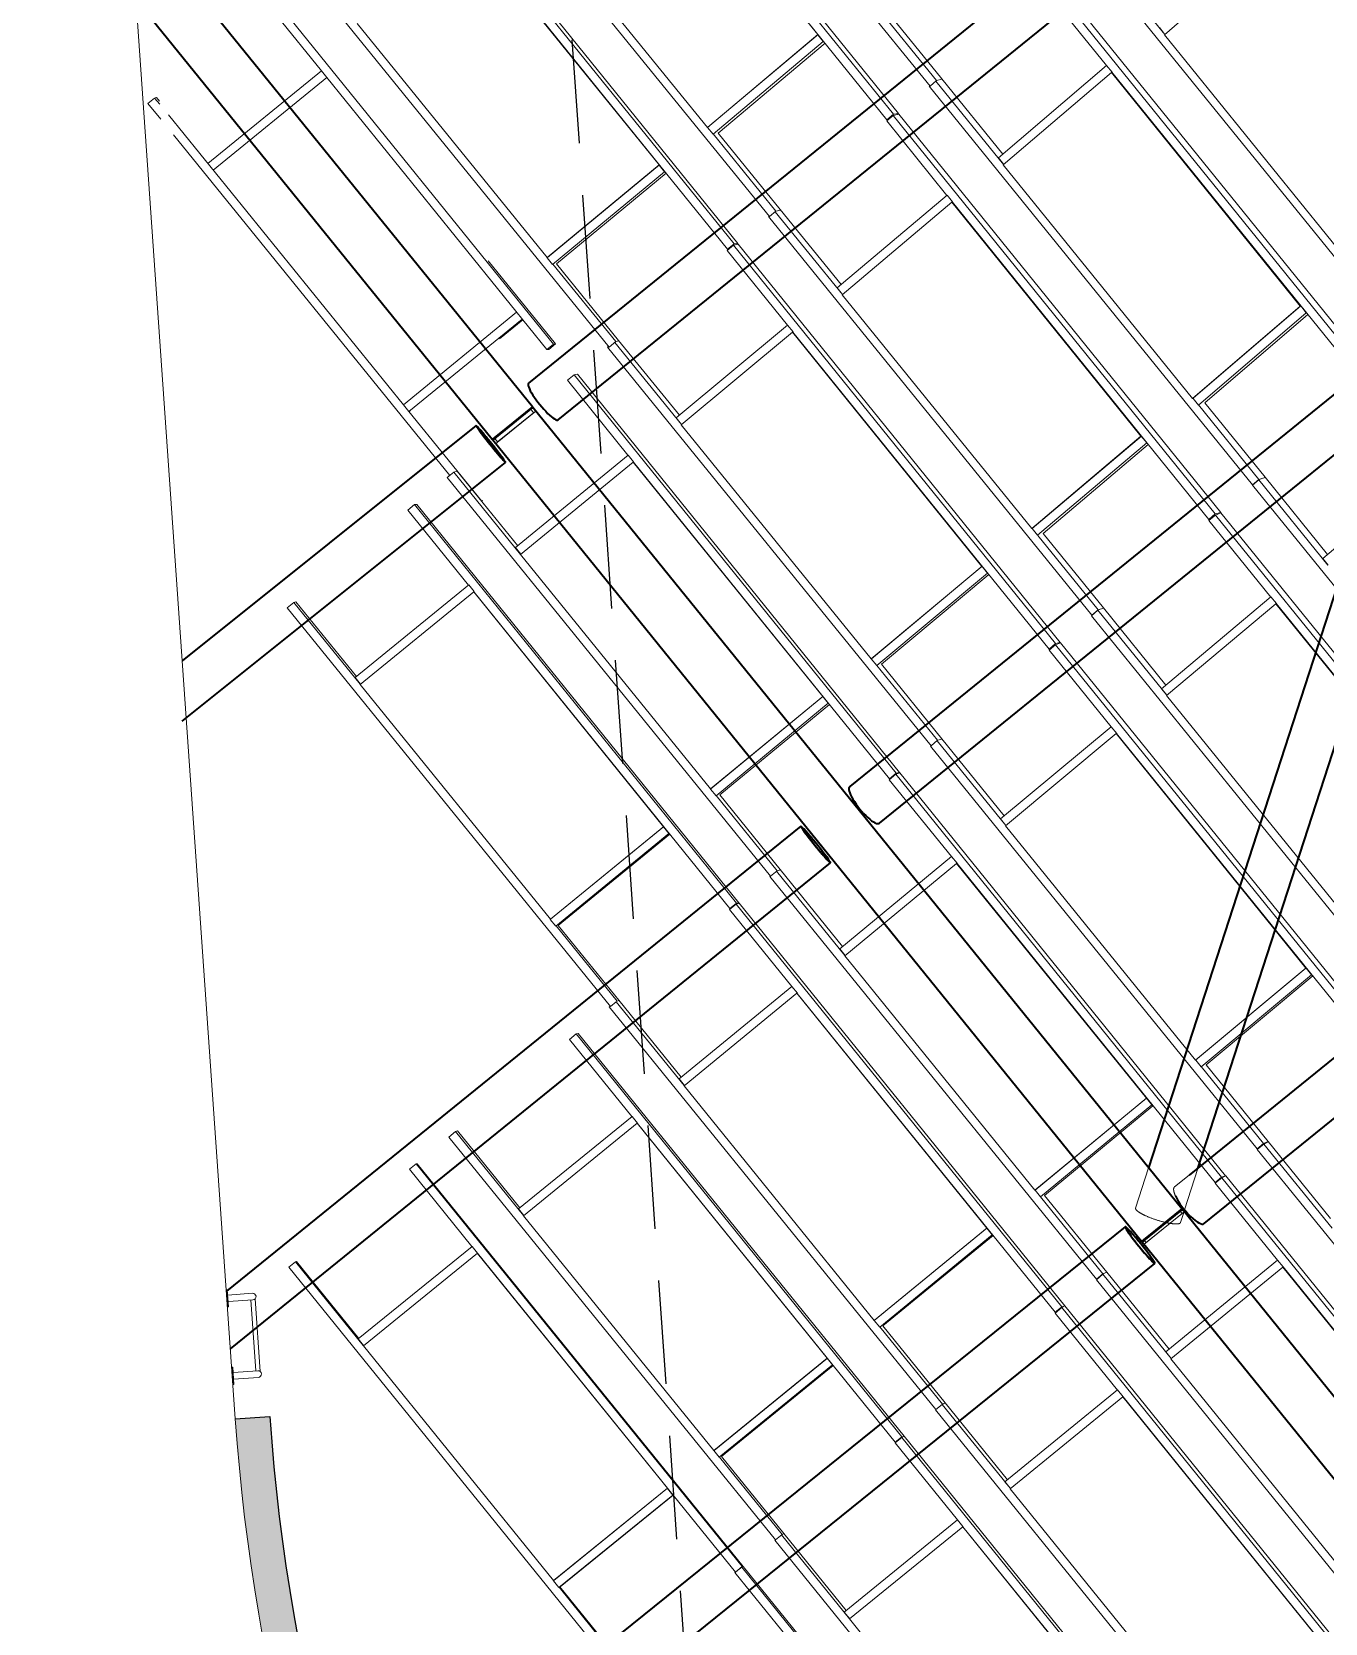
# Model space of a CAD drawing. Header units: millimetres. Extents: x 834681283 to 835686922, y 817551134 to 819407044.
# Drawn here: x 835230313 to 835237800, y 818107590 to 818116803 of the extents above; entities that cross this region are included whole.
import ezdxf
from ezdxf.xclip import XClip

# ---------------------------------------------------------------- set-up
doc = ezdxf.new("R2010")
doc.units = ezdxf.units.MM
doc.header["$LTSCALE"] = 1200
doc.header["$MEASUREMENT"] = 0
doc.header["$XCLIPFRAME"] = 0
for name, pattern in [('P01-MAAN-P-EVA$0$HIDDENX2', [0.75, 0.5, -0.25]), ('P01-MAGP-EVA-GREENERY$0$HIDDEN', [0.375, 0.25, -0.125]), ('P01-MAGP-P-RF$0$P01-MBDR-P-B1$0$FDA(cad v 2007)$0$HIDDENX2', [0.75, 0.5, -0.25]), ('P01-MAGP-P-RF$0$P01_MS_01_N1-FloorPlan-PART2OFUPPERROOFSETTINGOUT$0$BH DASHED2', [3, 2, -1]), ('P01-MAGP-P-RF$0$PHANTOM', [2.5, 1.25, -0.25, 0.25, -0.25, 0.25, -0.25])]:
    doc.linetypes.add(name, pattern=pattern)
doc.layers.get('Defpoints').update_dxf_attribs({"color": 15})
for name, color, linetype, lineweight in [('AR-PLANT_AR_BS_MI_', 9, 'Continuous', 25), ('P01-MAGP-EVA-GREENERY$0$DR-FLD', 8, 'Continuous', 25), ('P01-MAGP-P-RF$0$AR-HATCH_AR_', 253, 'Continuous', 13), ('P01-MAGP-P-RF$0$AR-PLANT_AR_BS_MI_', 4, 'Continuous', 25), ('P01-MAGP-P-RF$0$AR-ROOF_AR_BS_MI_', 3, 'Continuous', 18), ('P01-MAGP-P-RF$0$AR-STAIR_AR_BS_MI_', 253, 'Continuous', 18), ('P01-MAGP-P-RF$0$MMH053__', 253, 'P01-MAGP-P-RF$0$PHANTOM', 40), ('P01-MAGP-P-RF$0$P01_MS_01_N1-FloorPlan-PART2OFUPPERROOFSETTINGOUT$0$S-BEAM', 253, 'Continuous', 35), ('P01-MAGP-P-RF$0$P01_MS_01_N1-FloorPlan-PART2OFUPPERROOFSETTINGOUT$0$S-BEAM-HIDN', 253, 'P01-MAGP-P-RF$0$P01_MS_01_N1-FloorPlan-PART2OFUPPERROOFSETTINGOUT$0$BH DASHED2', 18), ('P01-MAGP-P-RF$0$ROOF MESH HALF TONE$0$A-GLAZ', 253, 'Continuous', 9)]:
    doc.layers.add(name, color=color, linetype=linetype, lineweight=lineweight)
for name, color, linetype in [('P01-MAAN-P-EVA$0$ADA08640', 2, 'Continuous'), ('P01-MAAN-P-EVA$0$HATCH', 9, 'Continuous'), ('P01-MAGP-EVA-GREENERY$0$SURFACE CHANNEL', 8, 'Continuous')]:
    doc.layers.add(name, color=color, linetype=linetype)
pattern_1 = [(3.998948738, (0, 0), (27.2443254035, 65.5595853656), [0, -63.5])]

# ---------------------------------------------------------------- blocks, each defined once
blk = doc.blocks.new('P01-MAGP-P-RF$0$P01_MS_01_N1-FloorPlan-PART2OFUPPERROOFSETTINGOUT$0$Circular Hollow Sections - CHS273x10_PSB97-8455083-PART 2 OF  UPPER ROOF SETTING OUT')
at = {"layer": 'P01-MAGP-P-RF$0$P01_MS_01_N1-FloorPlan-PART2OFUPPERROOFSETTINGOUT$0$S-BEAM'}
for p, q in [((10880.9, 18250.7), (7343.3, 15785.6)), ((7499.4, 15561.6), (11036.9, 18026.7))]:
    blk.add_line(p, q, dxfattribs=at)
for centre, major_axis, start_param, end_param in [((10958.9, 18138.7), (-78, 112), 0, 3.141593), ((10958.9, 18138.7), (-78, 112), 3.141593, 6.283185), ((10958.9, 18138.7), (-72.3, 103.8), 0, 1.244298), ((10958.9, 18138.7), (-72.3, 103.8), 3.141593, 6.283185), ((10958.9, 18138.7), (-72.3, 103.8), 1.256637, 3.141593), ((7421.3, 15673.6), (-78, 112), 0, 3.141593)]:
    blk.add_ellipse(centre, major_axis=major_axis, ratio=0.065415, start_param=start_param, end_param=end_param, dxfattribs=at)
blk = doc.blocks.new('P01-MAGP-P-RF$0$P01_MS_01_N1-FloorPlan-PART2OFUPPERROOFSETTINGOUT$0$Circular Hollow Sections - CHS273x16_PSB98-8444187-PART 2 OF  UPPER ROOF SETTING OUT')
at = {"layer": 'P01-MAGP-P-RF$0$P01_MS_01_N1-FloorPlan-PART2OFUPPERROOFSETTINGOUT$0$S-BEAM'}
for p, q in [((18270, 23424.1), (11270.8, 18523.3)), ((11338.3, 18237.2), (18190.5, 23035.2))]:
    blk.add_line(p, q, dxfattribs=at)
blk.add_ellipse((11260, 18349.1), major_axis=(-78.3, 111.8), ratio=0.281474, start_param=0.827968, end_param=3.141593, dxfattribs=at)
at = {"layer": 'P01-MAGP-P-RF$0$P01_MS_01_N1-FloorPlan-PART2OFUPPERROOFSETTINGOUT$0$S-BEAM-HIDN'}
blk.add_line((11270.8, 18523.3), (11181.7, 18460.9), dxfattribs=at)
blk.add_ellipse((11260, 18349.1), major_axis=(-78.3, 111.8), ratio=0.281474, start_param=0, end_param=0.827603, dxfattribs=at)
blk = doc.blocks.new('P01-MAGP-P-RF$0$P01_MS_01_N1-FloorPlan-PART2OFUPPERROOFSETTINGOUT$0$Circular Hollow Sections - CHS273x10_PSB97-8444134-PART 2 OF  UPPER ROOF SETTING OUT')
at = {"layer": 'P01-MAGP-P-RF$0$P01_MS_01_N1-FloorPlan-PART2OFUPPERROOFSETTINGOUT$0$S-BEAM'}
for p, q in [((16558.2, 25868.9), (9467.6, 20904)), ((9624.1, 20680.4), (16714.7, 25645.2))]:
    blk.add_line(p, q, dxfattribs=at)
blk.add_ellipse((9545.9, 20792.2), major_axis=(-78.3, 111.8), ratio=0.265654, start_param=0, end_param=3.141593, dxfattribs=at)
blk = doc.blocks.new('P01-MAGP-P-RF$0$P01_MS_01_N1-FloorPlan-PART2OFUPPERROOFSETTINGOUT$0$Circular Hollow Sections - CHS273x8_PSB100-8473083-PART 2 OF  UPPER ROOF SETTING OUT')
at = {"layer": 'P01-MAGP-P-RF$0$P01_MS_01_N1-FloorPlan-PART2OFUPPERROOFSETTINGOUT$0$S-BEAM'}
for p, q in [((12759.3, 22848.5), (11040, 18581.6)), ((11324.6, 18557.6), (13012.5, 22746.4)), ((11226.8, 18314.8), (11230.7, 18324.5))]:
    blk.add_line(p, q, dxfattribs=at)
for centre, major_axis, start_param, end_param in [((12885.9, 22797.4), (-126.6, 51), 0, 3.141593), ((12885.9, 22797.4), (-126.6, 51), 3.141593, 6.283185), ((12885.9, 22797.4), (-119.2, 48), 3.141593, 6.283185), ((12885.9, 22797.4), (-119.2, 48), 0, 3.141593), ((11075, 18303.4), (-126.6, 51), 1.972208, 1.999195)]:
    blk.add_ellipse(centre, major_axis=major_axis, ratio=0.20284, start_param=start_param, end_param=end_param, dxfattribs=at)
at = {"layer": 'P01-MAGP-P-RF$0$P01_MS_01_N1-FloorPlan-PART2OFUPPERROOFSETTINGOUT$0$S-BEAM-HIDN'}
for p, q in [((11040, 18581.6), (10948.4, 18354.5)), ((11230.7, 18324.6), (11324.6, 18557.5)), ((11201.7, 18252.4), (11226.8, 18314.8))]:
    blk.add_line(p, q, dxfattribs=at)
for start_param, end_param in [(0, 1.971843), (1.999195, 3.141593)]:
    blk.add_ellipse((11075, 18303.4), major_axis=(-126.6, 51), ratio=0.20284, start_param=start_param, end_param=end_param, dxfattribs=at)
blk = doc.blocks.new('P01-MAGP-P-RF$0$ROOF MESH HALF TONE')
at = {"layer": 'P01-MAGP-P-RF$0$ROOF MESH HALF TONE$0$A-GLAZ', "lineweight": 5}
for p, q in [((8487.6, 27376.8), (10214.3, 24917.5)), ((8277, 27225), (9991.7, 24769.5)), ((10020.4, 24771.9), (8305.7, 27227.4)), ((7507.4, 26687.9), (9234.3, 24228.4)), ((8590.2, 26686.8), (9586.6, 25259.9)), ((8593.6, 26685.7), (9951.9, 24740.6)), ((7305.2, 26540.6), (9020.1, 24085.2)), ((9040.9, 24085.6), (7326, 26540.9)), ((8912.6, 24768.4), (7911.2, 26194.7)), ((6529.4, 25999.3), (8256.2, 23539.5)), ((7619.8, 26000.8), (8618.4, 24571.1)), ((7622.8, 25999.2), (8979.7, 24056.4)), ((6513.5, 25612.7), (7934.9, 23579.4)), ((11231.4, 25633.9), (11591.2, 25120.7)), ((6705.8, 25250.6), (6472.7, 25584)), ((11192.5, 25605.9), (12898, 23173.4)), ((11588.5, 25118.7), (12241.7, 25608.8)), ((7934.6, 24081.4), (6931.2, 25510.7)), ((10964, 25446.6), (12663.5, 23015.2)), ((12700.9, 23023.5), (11001.4, 25454.8)), ((9924.2, 25415.5), (10253.5, 24946.5)), ((9958.9, 25420.2), (10285.5, 24955)), ((10925.1, 25417.7), (11241.8, 24964.6)), ((6705.9, 25250.6), (6011.7, 24762.1)), ((6734.5, 25209.7), (6705.9, 25250.6)), ((9586.6, 25259.9), (8912.6, 24768.4)), ((8915, 24768.7), (9589, 25260.2)), ((9589, 25260.2), (9586.6, 25259.9)), ((9616, 25218.3), (9587.4, 25259)), ((5731.7, 25161.2), (5691, 25132.5)), ((5758.6, 25122.9), (5731.7, 25161.2)), ((5742.9, 25163.2), (5734.9, 25161.8)), ((5758.6, 25140.8), (5742.9, 25163.2)), ((6040.4, 24721.2), (6734.5, 25209.7)), ((7894.2, 23550.7), (6734.4, 25209.7)), ((8941.9, 24726.7), (9616, 25218.3)), ((9625.5, 25207.9), (8971.7, 24731.1)), ((11564, 25160.6), (11591.7, 25121.1)), ((5691, 25132.5), (5758.7, 25035.9)), ((12586.9, 23694.7), (11588.5, 25118.7)), ((7044.8, 23289.4), (5804.2, 25057.8)), ((5825.4, 24940.8), (7283.3, 22862.5)), ((10212.9, 24919.5), (10209.8, 24917.2)), ((10209.8, 24917.2), (11916.1, 22484.5)), ((10214.3, 24917.5), (10253.5, 24946.5)), ((10250.1, 24943.9), (10607.5, 24434.4)), ((10253.5, 24946.5), (10287.7, 24951.9)), ((10285.6, 24955), (10608.1, 24495.2)), ((10580.4, 24474.6), (11242.5, 24965.2)), ((10605, 24432.6), (11267.1, 24923.1)), ((11271, 24924.4), (11242.5, 24965.2)), ((11270.3, 24923.9), (11267.1, 24923.1)), ((11267.1, 24923.1), (12263.8, 23497.3)), ((11270.7, 24923.3), (11270.3, 24923.9)), ((11270.7, 24923.3), (12624.6, 22986.3)), ((8915, 24768.7), (8912.6, 24768.4)), ((8913.4, 24767.5), (8915, 24768.7)), ((8913.4, 24767.5), (8941.9, 24726.7)), ((8943.6, 24728), (9274.1, 24257.3)), ((8971.8, 24731.2), (9299.3, 24264.7)), ((9989.6, 24762.1), (9950.2, 24733.3)), ((9950.2, 24733.3), (10267.7, 24278.9)), ((9951.9, 24740.6), (9991.7, 24769.5)), ((9961.2, 24741.4), (9951.9, 24740.6)), ((10022.2, 24768.6), (9989.6, 24762.1)), ((9989.6, 24762.1), (11688.6, 22330.9)), ((9991.7, 24769.5), (10020.4, 24771.9)), ((10020.4, 24771.9), (10013.3, 24766.8)), ((11721.2, 22337.4), (10022.2, 24768.6)), ((8618.4, 24571.1), (7934.6, 24081.4)), ((7936.3, 24081.5), (8620.1, 24571.2)), ((7962.6, 24039), (8646.5, 24528.8)), ((8654.6, 24521.8), (7984.9, 24042.1)), ((8617.9, 24569.7), (8620.9, 24570.1)), ((8646.5, 24528.8), (8617.9, 24569.7)), ((8620.1, 24571.2), (8618.4, 24571.1)), ((8649.4, 24529.3), (8646.5, 24528.8)), ((10580.4, 24474.6), (10608.2, 24435)), ((11604.7, 23007.4), (10605, 24432.6)), ((9232.1, 24231.5), (9228, 24228.5)), ((9234.3, 24228.4), (9274.1, 24257.3)), ((9269.6, 24254.1), (9624.3, 23748.6)), ((9274.1, 24257.3), (9301.7, 24261.4)), ((9299.3, 24264.7), (9620.9, 23806.3)), ((9597.3, 23789.1), (10268.7, 24279.6)), ((9622.2, 23747), (10293.5, 24237.5)), ((10297.2, 24238.8), (10268.7, 24279.6)), ((10296.3, 24238.1), (10293.5, 24237.5)), ((10293.5, 24237.5), (11291.1, 22810)), ((10296.8, 24237.3), (10296.3, 24238.1)), ((10296.8, 24237.3), (11649.2, 22302.1)), ((9228, 24228.5), (10934.8, 21795.6)), ((7947.8, 23578.9), (7592.8, 24086.8)), ((7934, 24079.8), (7936.3, 24081.5)), ((7934, 24079.8), (7962.6, 24039)), ((7936.3, 24081.5), (7934.6, 24081.4)), ((9015.8, 24077.8), (8975.9, 24049)), ((8975.9, 24049), (9294.4, 23593.2)), ((8979.7, 24056.4), (9020.1, 24085.2)), ((8986.3, 24056.5), (8979.7, 24056.4)), ((9042.7, 24082.2), (9015.8, 24077.8)), ((9015.8, 24077.8), (10714.8, 21646.7)), ((9020.1, 24085.2), (9040.9, 24085.6)), ((9040.9, 24085.6), (9034.2, 24080.8)), ((10741.7, 21651.1), (9042.7, 24082.2)), ((7965, 24040.7), (8296.6, 23568.3)), ((7985, 24042.2), (8313.4, 23574.5)), ((7044.7, 23289.4), (7735.5, 23777.6)), ((9597.3, 23789.1), (9625.2, 23749.3)), ((7764.1, 23736.7), (7073.3, 23248.4)), ((7626.4, 23631.6), (7767.8, 23731.5)), ((10623.2, 22320.3), (9622.2, 23747)), ((8615.3, 23104), (9295.6, 23594.1)), ((9324.2, 23553.2), (9295.6, 23594.1)), ((7894.2, 23550.7), (7934.9, 23579.4)), ((7907.1, 23550.2), (7894.2, 23550.7)), ((7947.8, 23578.9), (7907.1, 23550.2)), ((7934.9, 23579.4), (7947.8, 23578.9)), ((8253, 23544), (8247.4, 23540)), ((8247.4, 23540), (9954.4, 21107)), ((8256.2, 23539.5), (8296.6, 23568.3)), ((8290.7, 23564.1), (8642.1, 23063.3)), ((8296.6, 23568.3), (8315.8, 23571)), ((8313.4, 23574.5), (8634, 23117.5)), ((8640.5, 23061.9), (9320.7, 23551.9)), ((9323, 23552.4), (9320.7, 23551.9)), ((9320.7, 23551.9), (10319.5, 22122.7)), ((9323.6, 23551.4), (9323, 23552.4)), ((9323.7, 23551.4), (10674.9, 21617.9)), ((12263.8, 23497.3), (11604.7, 23007.4)), ((11607.9, 23008.2), (12267, 23498)), ((12267, 23498), (12263.8, 23497.3)), ((12294.8, 23456.7), (12266.3, 23497.5)), ((11635.7, 22966.9), (12294.8, 23456.7)), ((12304.2, 23444.7), (11673.6, 22976.1)), ((8041.9, 23393.1), (8001.5, 23364.4)), ((8001.5, 23364.4), (8321, 22907.3)), ((8062.4, 23395.6), (8041.9, 23393.1)), ((8041.9, 23393.1), (9741.3, 20962)), ((9761.8, 20964.5), (8062.4, 23395.6)), ((7044.7, 23289.4), (7073.3, 23248.4)), ((7073.5, 23248.5), (7081.3, 23249.8)), ((7456.8, 22702.1), (7073.5, 23248.5)), ((8615.3, 23104), (8643.3, 23064)), ((9642.7, 21633.3), (8640.5, 23061.9)), ((11607.9, 23008.2), (11604.7, 23007.4)), ((11607.2, 23007.6), (11607.8, 23008.1)), ((11607.2, 23007.6), (11635.7, 22966.9)), ((11636.4, 22967.5), (11955, 22513.3)), ((11673.7, 22976.1), (11991, 22523.6)), ((7308.7, 22880.6), (7268.3, 22851.8)), ((7268.3, 22851.8), (8974.8, 20418.8)), ((7328.2, 22884.5), (7308.7, 22880.6)), ((7308.7, 22880.6), (7661.1, 22378.2)), ((7328.2, 22884.5), (7648.1, 22428.5)), ((7634.7, 22418.9), (8322.5, 22908.3)), ((7660.2, 22376.8), (8347.9, 22866.1)), ((8351.1, 22867.5), (8322.5, 22908.3)), ((8349.6, 22866.4), (8347.9, 22866.1)), ((8347.9, 22866.1), (9348.1, 21435.3)), ((8350.4, 22865.3), (8349.6, 22866.4)), ((8350.4, 22865.3), (9700.9, 20933.3)), ((11291.1, 22810), (10623.2, 22320.3)), ((10626, 22320.9), (11293.8, 22810.6)), ((10653.5, 22279.4), (11321.4, 22769.1)), ((11330.1, 22758.7), (10686.8, 22287)), ((11293.8, 22810.6), (11291.1, 22810)), ((11321.4, 22769.1), (11292.9, 22809.9)), ((7067.8, 22708), (7027.1, 22679.2)), ((7027.1, 22679.2), (7347.4, 22221.1)), ((7081.2, 22708.5), (7067.8, 22708)), ((7067.8, 22708), (8767.8, 20276.8)), ((8781.2, 20277.4), (7081.2, 22708.5)), ((7456.8, 22702.1), (7464.6, 22703.5)), ((11954.7, 22510.4), (11915.8, 22481.9)), ((11915.8, 22481.9), (13637.4, 20024.4)), ((11916.1, 22484.5), (11955, 22513.3)), ((11921, 22485.7), (11916.1, 22484.5)), ((11976.5, 22518.3), (11954.7, 22510.4)), ((11954.7, 22510.4), (12319.1, 21990.1)), ((11955, 22513.3), (11991.9, 22522.3)), ((11991.1, 22523.6), (11988, 22522.5)), ((11991.1, 22523.6), (12321.3, 22052.3)), ((12291.3, 22030.3), (12952.7, 22514.3)), ((7634.7, 22418.9), (7662.8, 22378.7)), ((8663.4, 20946.5), (7660.2, 22376.8)), ((10626, 22320.9), (10623.2, 22320.3)), ((10625, 22320.1), (10625.9, 22320.8)), ((10625, 22320.1), (10653.5, 22279.4)), ((11649.2, 22302.1), (11688.6, 22330.9)), ((11661.7, 22304.6), (11649.2, 22302.1)), ((11689.1, 22324.5), (11649.8, 22296)), ((11649.8, 22296), (11976.6, 21828.9)), ((11688.6, 22330.9), (11721.2, 22337.4)), ((11722.2, 22335.5), (11689.1, 22324.5)), ((11689.1, 22324.5), (13408.4, 19867.1)), ((11721.2, 22337.4), (11715.8, 22333.4)), ((13441.4, 19878.1), (11722.2, 22335.5)), ((6655.9, 21733.9), (7349.3, 22222.4)), ((7378, 22181.5), (7349.3, 22222.4)), ((10656.1, 22277.9), (10974.2, 21824.5)), ((10686.9, 22287), (11005.1, 21833.5)), ((6331.6, 22192.6), (6290.9, 22163.9)), ((6290.9, 22163.9), (7996.8, 19730.8)), ((6343.7, 22195), (6331.6, 22192.6)), ((6331.6, 22192.6), (6681.8, 21693.2)), ((6343.7, 22195), (6663.4, 21739.1)), ((6681.7, 21691.6), (7375, 22180)), ((7376.1, 22180.1), (7375, 22180)), ((7375, 22180), (8376.5, 20747.8)), ((7377.1, 22178.7), (7376.1, 22180.1)), ((7377.1, 22178.7), (8727.1, 20248.1)), ((10319.5, 22122.7), (9642.7, 21633.3)), ((9645, 21633.8), (10321.8, 22123.2)), ((10321.8, 22123.2), (10319.5, 22122.7)), ((10349.2, 22081.5), (10320.6, 22122.3)), ((9672.3, 21592.1), (10349.2, 22081.5)), ((10356.9, 22072.9), (9700, 21597.9)), ((12291.3, 22030.3), (12319.3, 21990.3)), ((10972.4, 21822.1), (10933.1, 21793.6)), ((10933.1, 21793.6), (12655.3, 19336.1)), ((10934.8, 21795.6), (10974.2, 21824.5)), ((10981.9, 21825.4), (10972.4, 21822.1)), ((10972.4, 21822.1), (11336.1, 21303.2)), ((10974.2, 21824.5), (11006.2, 21831.9)), ((11005.1, 21833.5), (11334.9, 21362.9)), ((11308.3, 21343.6), (11977, 21829.2)), ((11333.8, 21301.5), (12002.4, 21787.1)), ((12005.6, 21788.3), (11977, 21829.2)), ((12005.2, 21788), (12002.4, 21787.1)), ((12002.4, 21787.1), (13002.9, 20357)), ((12002.9, 21786.4), (12005.6, 21788.3)), ((12005.4, 21787.8), (12005.2, 21788)), ((12005.4, 21787.7), (13034.4, 20317)), ((6655.9, 21733.9), (6684.2, 21693.4)), ((7685.7, 20259.6), (6681.7, 21691.6)), ((10714.8, 21646.7), (10741.7, 21651.1)), ((10741.7, 21651.1), (10736.3, 21647.3)), ((9645, 21633.8), (9642.7, 21633.3)), ((9643.7, 21632.9), (9644.9, 21633.7)), ((9643.7, 21632.9), (9672.3, 21592.1)), ((9673.6, 21593), (9994.3, 21135.9)), ((9700.1, 21598), (10019.1, 21143.3)), ((10714.1, 21640.5), (10674.4, 21611.9)), ((10674.4, 21611.9), (11001.8, 21143.8)), ((10674.9, 21617.9), (10714.8, 21646.7)), ((10685, 21619.6), (10674.9, 21617.9)), ((10742.7, 21649.2), (10714.1, 21640.5)), ((10714.1, 21640.5), (12432.9, 19183.2)), ((12461.4, 19191.8), (10742.7, 21649.2)), ((9348.1, 21435.3), (8663.4, 20946.5)), ((8665.1, 20946.8), (9349.8, 21435.6)), ((8692.3, 20904.8), (9377, 21393.8)), ((9383.5, 21387.3), (8713.7, 20909)), ((9349.8, 21435.6), (9348.1, 21435.3)), ((9377, 21393.8), (9348.4, 21434.6)), ((11308.3, 21343.6), (11336.4, 21303.4)), ((12335.6, 19871.9), (11333.8, 21301.5)), ((9954.1, 21107.5), (9951.2, 21105.4)), ((9951.2, 21105.4), (11674, 18647.8)), ((9954.4, 21107), (9994.3, 21135.9)), ((9991.2, 21133.7), (10353.6, 20616.7)), ((9994.3, 21135.9), (10020.3, 21141.5)), ((10019.1, 21143.3), (10348.4, 20673.4)), ((10326, 20657.3), (11002.4, 21144.2)), ((10351.6, 20615.3), (11027.9, 21102.2)), ((11031, 21103.4), (11002.4, 21144.2)), ((11030.4, 21102.9), (11027.9, 21102.2)), ((11027.9, 21102.2), (12028.7, 19671.4)), ((11028.4, 21101.5), (11031, 21103.4)), ((11030.7, 21102.5), (11030.4, 21102.9)), ((11030.7, 21102.5), (12393.1, 19154.6)), ((8665.1, 20946.8), (8663.4, 20946.5)), ((8663.6, 20945.7), (8665.1, 20946.7)), ((8663.6, 20945.7), (8692.3, 20904.8)), ((9739.3, 20956.4), (9699.1, 20927.7)), ((9699.1, 20927.7), (10027.2, 20458.5)), ((9700.9, 20933.3), (9741.3, 20962)), ((9708.1, 20934.1), (9700.9, 20933.3)), ((9762.7, 20962.7), (9739.3, 20956.4)), ((9739.3, 20956.4), (11457.8, 18499.1)), ((9741.3, 20962), (9761.8, 20964.5)), ((9761.8, 20964.5), (9757.1, 20961.2)), ((11481.3, 18505.4), (9762.7, 20962.7)), ((8693.8, 20905.9), (9015.2, 20447.6)), ((8713.8, 20909.1), (9033.5, 20453.2)), ((8376.5, 20747.8), (7685.7, 20259.6)), ((7686.8, 20259.8), (8377.6, 20747.9)), ((8375.8, 20746.6), (8378.1, 20747.1)), ((8404.4, 20705.7), (8375.8, 20746.6)), ((8377.6, 20747.9), (8376.5, 20747.8)), ((7713.5, 20217.5), (8404.4, 20705.7)), ((8409.7, 20701.9), (7728.2, 20220.3)), ((10326, 20657.3), (10354.2, 20617.1)), ((11354.2, 19185.1), (10351.6, 20615.3)), ((9033.5, 20453.2), (9362.4, 19984.1)), ((9344.6, 19971.4), (10028, 20459.1)), ((10056.7, 20418.2), (10028, 20459.1)), ((8974, 20420), (8970.4, 20417.5)), ((8970.4, 20417.5), (10693.4, 17959.8)), ((8974.8, 20418.8), (9015.2, 20447.6)), ((9011.4, 20444.9), (9372.1, 19930.5)), ((9015.2, 20447.6), (9034.7, 20451.5)), ((9370.5, 19929.4), (10053.9, 20417.1)), ((10055.9, 20417.6), (10053.9, 20417.1)), ((10053.9, 20417.1), (11055, 18985.6)), ((10054.3, 20416.5), (10056.7, 20418.2)), ((10056.3, 20417), (10055.9, 20417.6)), ((10056.3, 20417), (11417.7, 18470.4)), ((8764, 20271.6), (8723.5, 20242.9)), ((8727.1, 20248.1), (8767.8, 20276.8)), ((8782, 20275.8), (8764, 20271.6)), ((8764, 20271.6), (10482.6, 17814.3)), ((8767.8, 20276.8), (8781.2, 20277.4)), ((8781.2, 20277.4), (8777.4, 20274.7)), ((10500.7, 17818.6), (8782, 20275.8)), ((7684.9, 20258.4), (7686.7, 20259.7)), ((7684.9, 20258.4), (7713.5, 20217.5)), ((7686.8, 20259.8), (7685.7, 20259.6)), ((7715.5, 20218.9), (8037.5, 19759.6)), ((7728.3, 20220.3), (8048.5, 19763.6)), ((8723.5, 20242.9), (9052.3, 19772.8)), ((8731.1, 20248.3), (8727.1, 20248.1)), ((9344.6, 19971.4), (9372.8, 19931.1)), ((10373.6, 18498.4), (9370.5, 19929.4)), ((7995.3, 19733), (7990.7, 19729.7)), ((7990.7, 19729.7), (9713.5, 17271.9)), ((7996.8, 19730.8), (8032.7, 19756.2)), ((8032.7, 19756.2), (8391.2, 19244.7)), ((8034.9, 19757.8), (8037.5, 19759.6)), ((8037.5, 19759.6), (8049.7, 19761.9)), ((8048.5, 19763.6), (8377.2, 19294.8)), ((8364.1, 19285.5), (9053.3, 19773.5)), ((8390.2, 19243.5), (9079.4, 19731.5)), ((9081.9, 19732.6), (9053.3, 19773.5)), ((9080.9, 19731.9), (9079.4, 19731.5)), ((9079.4, 19731.5), (10081.1, 18299.2)), ((9081.4, 19731.1), (9080.9, 19731.9)), ((9081.5, 19731.1), (10442.1, 17785.7)), ((12028.7, 19671.4), (11354.2, 19185.1)), ((11356.6, 19185.9), (12031.1, 19672.2)), ((11384.6, 19144.6), (12059.1, 19630.9)), ((12065, 19623.6), (11413.6, 19153.9)), ((12031.1, 19672.2), (12028.7, 19671.4)), ((12059.1, 19630.9), (12030.5, 19671.8)), ((7788.1, 19586.1), (7747.3, 19557.4)), ((7747.3, 19557.4), (8076.7, 19086.5)), ((7800.6, 19588.5), (7788.1, 19586.1)), ((7788.1, 19586.1), (9507.1, 17128.8)), ((9519.6, 17131.3), (7800.6, 19588.5)), ((8364.1, 19285.5), (8392.4, 19245.1)), ((9393.9, 17811.8), (8390.2, 19243.5)), ((11356.6, 19185.9), (11354.2, 19185.1)), ((11356, 19185.4), (11356.6, 19185.8)), ((11356, 19185.4), (11384.6, 19144.6)), ((7052.6, 19070.7), (7011.9, 19042)), ((7064.3, 19074.3), (7052.6, 19070.7)), ((7052.6, 19070.7), (7411.4, 18558.7)), ((7064.3, 19074.3), (7392.9, 18605.4)), ((7384.6, 18599.5), (8078, 19087.4)), ((8106.6, 19046.5), (8078, 19087.4)), ((11385.2, 19145), (11713.7, 18676.5)), ((11413.6, 19153.9), (11741.5, 18686.2)), ((7011.9, 19042), (8734.4, 16584.2)), ((7411.1, 18557.5), (8104.3, 19045.3)), ((8105.4, 19045.6), (8104.3, 19045.3)), ((8104.3, 19045.3), (9106.8, 17612.4)), ((8106, 19044.7), (8105.4, 19045.6)), ((8106, 19044.6), (9466.3, 17100.2)), ((11055, 18985.6), (10373.6, 18498.4)), ((10375.6, 18499), (11057, 18986.1)), ((11057, 18986.1), (11055, 18985.6)), ((11084.9, 18944.7), (11056.2, 18985.6)), ((6811.8, 18900.2), (6770.9, 18871.5)), ((6818.2, 18900.9), (6811.8, 18900.2)), ((6811.8, 18900.2), (8531.6, 16442.9)), ((8538.1, 16443.6), (6818.2, 18900.9)), ((10403.4, 18457.6), (11084.9, 18944.7)), ((11090.2, 18938.6), (10427.4, 18464.8)), ((6770.9, 18871.5), (7100.8, 18400.1)), ((11674, 18647.8), (11713.7, 18676.5)), ((11684.5, 18651.3), (11674, 18647.8)), ((11714.8, 18672.8), (11675, 18644.5)), ((11675, 18644.5), (13395.6, 16187)), ((11713.7, 18676.5), (11741.8, 18685.7)), ((11738, 18684.4), (11714.8, 18672.8)), ((11714.8, 18672.8), (12075, 18158.5)), ((11741.5, 18686.2), (12070.6, 18216.2)), ((7384.6, 18599.5), (7413.1, 18558.9)), ((8415.1, 17124.9), (7411.1, 18557.5)), ((10375.6, 18499), (10373.6, 18498.4)), ((10374.8, 18498.4), (10375.5, 18499)), ((10374.8, 18498.4), (10403.4, 18457.6)), ((10404.2, 18458.1), (10733.5, 17988.5)), ((10427.4, 18464.8), (10756, 17996.2)), ((11417.7, 18470.4), (11457.8, 18499.1)), ((11430.6, 18473.9), (11417.7, 18470.4)), ((11458.9, 18493.9), (11418.7, 18465.5)), ((11418.7, 18465.5), (11747.4, 17996)), ((11457.8, 18499.1), (11481.3, 18505.4)), ((11481.7, 18504.6), (11458.9, 18493.9)), ((11458.9, 18493.9), (13179.3, 16036.4)), ((11481.3, 18505.4), (11477.1, 18502.4)), ((13202.2, 16047.1), (11481.7, 18504.6)), ((6075.2, 18383.4), (6034.3, 18354.7)), ((6034.3, 18354.7), (7756, 15897)), ((6080.8, 18385.3), (6075.2, 18383.4)), ((6075.2, 18383.4), (6433.1, 17872.5)), ((6080.8, 18385.3), (6409.8, 17915.7)), ((6406.4, 17913.4), (7102.1, 18401)), ((6433.3, 17871.4), (7129, 18359)), ((7130.8, 18360.1), (7102.1, 18401)), ((7129.5, 18359.2), (7129, 18359)), ((7129, 18359), (8132.2, 16925.7)), ((7130.2, 18358.2), (7129.5, 18359.2)), ((7130.2, 18358.2), (8490.7, 16414.2)), ((10081.1, 18299.2), (9393.9, 17811.8)), ((9395.4, 17812.2), (10082.7, 18299.6)), ((9423.1, 17770.5), (10110.3, 18258)), ((10115, 18253.4), (9441.8, 17776)), ((10082.7, 18299.6), (10081.1, 18299.2)), ((10110.3, 18258), (10081.7, 18298.9)), ((10733.3, 17985.5), (10693.1, 17957)), ((10693.4, 17959.8), (10733.5, 17988.5)), ((10751.2, 17994), (10733.3, 17985.5)), ((10733.3, 17985.5), (11093.1, 17471.6)), ((10733.5, 17988.5), (10756.4, 17995.6)), ((10756, 17996.2), (11084.9, 17526.5)), ((11064.8, 17512.3), (11747.5, 17996.1)), ((11776.2, 17955.1), (11747.5, 17996.1)), ((6406.4, 17913.4), (6434.9, 17872.6)), ((10693.1, 17957), (12414.1, 15499.6)), ((10699.9, 17961.8), (10693.4, 17959.8)), ((11091.4, 17470.4), (11774.1, 17954.1)), ((11776.1, 17955.1), (11774.1, 17954.1)), ((11774.1, 17954.1), (12777.3, 16521.3)), ((11776.1, 17955), (11776.1, 17955.1)), ((11776.2, 17955), (13139.2, 16008)), ((7437.3, 16438.2), (6433.3, 17871.4)), ((9395.4, 17812.2), (9393.9, 17811.8)), ((9394.4, 17811.4), (9395.4, 17812.1)), ((9394.4, 17811.4), (9423.1, 17770.5)), ((10482.3, 17809.7), (10441.9, 17781.1)), ((10441.9, 17781.1), (10770.9, 17311.1)), ((10442.1, 17785.7), (10482.6, 17814.3)), ((10451.4, 17787.8), (10442.1, 17785.7)), ((10501.1, 17817.7), (10482.3, 17809.7)), ((10482.3, 17809.7), (12202.4, 15352.1)), ((10482.6, 17814.3), (10500.7, 17818.6)), ((10500.7, 17818.6), (10497.1, 17816)), ((12221.2, 15360.2), (10501.1, 17817.7)), ((9424.1, 17771.3), (9754, 17300.6)), ((9441.8, 17776), (9770.9, 17306.6)), ((9106.8, 17612.4), (8415.1, 17124.9)), ((8416.1, 17125.2), (9107.8, 17612.6)), ((9135.3, 17570.9), (9106.6, 17611.8)), ((9107.8, 17612.6), (9106.8, 17612.4)), ((8443.5, 17083.4), (9135.3, 17570.9)), ((9139, 17568), (8456.8, 17087.3)), ((11064.8, 17512.3), (11093.3, 17471.7)), ((12094.8, 16037.6), (11091.4, 17470.4)), ((9752.3, 17298.2), (9711.9, 17269.6)), ((9711.9, 17269.6), (11433.3, 14812.3)), ((9713.5, 17271.9), (9754, 17300.6)), ((9716.5, 17272.8), (9713.5, 17271.9)), ((9762.6, 17302.8), (9752.3, 17298.2)), ((9752.3, 17298.2), (10111.9, 16784.9)), ((9754, 17300.6), (9771.4, 17305.8)), ((9770.9, 17306.6), (10099.8, 16837.1)), ((10083.7, 16825.8), (10771.2, 17311.3)), ((10110.5, 16783.9), (10797.9, 17269.4)), ((10799.9, 17270.4), (10771.2, 17311.3)), ((10799.5, 17270.1), (10797.9, 17269.4)), ((10797.9, 17269.4), (11801, 15836.4)), ((10799.7, 17269.9), (10799.5, 17270.1)), ((10799.7, 17269.9), (12162, 15323.5)), ((8414.9, 17124.3), (8416.1, 17125.2)), ((8414.9, 17124.3), (8443.5, 17083.4)), ((8416.1, 17125.2), (8415.1, 17124.9)), ((8444.8, 17084.3), (8775.1, 16612.9)), ((8456.9, 17087.3), (8786.3, 16617.2)), ((9505.3, 17124.6), (9464.6, 17096)), ((9464.6, 17096), (9793.9, 16625.4)), ((9466.3, 17100.2), (9507.1, 17128.8)), ((9472.1, 17101.3), (9466.3, 17100.2)), ((9519.9, 17130.5), (9505.3, 17124.6)), ((9505.3, 17124.6), (11225.1, 14667)), ((9507.1, 17128.8), (9519.6, 17131.3)), ((9519.6, 17131.3), (9516.7, 17129.3)), ((11239.7, 14673), (9519.9, 17130.5)), ((8132.2, 16925.7), (7437.3, 16438.2)), ((7437.8, 16438.3), (8132.7, 16925.8)), ((7465.2, 16396.5), (8160.1, 16884)), ((8162.7, 16882.9), (7472.5, 16398.7)), ((8160.1, 16884), (8131.4, 16924.9)), ((8132.7, 16925.8), (8132.2, 16925.7)), ((10083.7, 16825.8), (10112.2, 16785.1)), ((11114.2, 15351.1), (10110.5, 16783.9)), ((8734.4, 16584.2), (8731.4, 16582.2)), ((8734.4, 16584.2), (8775.1, 16612.9)), ((8772.1, 16610.8), (9131.2, 16098.2)), ((8775.1, 16612.9), (8786.8, 16616.6)), ((8786.3, 16617.2), (9115.3, 16147.8)), ((9103.3, 16139.3), (9794.5, 16625.8)), ((9130.1, 16097.4), (9821.4, 16584)), ((9823.2, 16584.9), (9794.5, 16625.8)), ((9822.6, 16584.5), (9821.4, 16584)), ((9821.4, 16584), (10824.4, 15150.6)), ((9822.9, 16584.1), (9822.6, 16584.5)), ((9822.9, 16584), (11184.5, 14638.4)), ((8731.4, 16582.2), (10453.1, 14124.8)), ((7436.5, 16437.4), (7437.8, 16438.3)), ((7436.5, 16437.4), (7465.2, 16396.5)), ((7437.8, 16438.3), (7437.3, 16438.2)), ((7471.2, 16400.6), (7802.2, 15928.1)), ((8528.7, 16439.5), (8487.8, 16410.9)), ((8487.8, 16410.9), (8817.5, 15939.8)), ((8490.7, 16414.2), (8531.6, 16442.9)), ((8538.3, 16443.1), (8528.7, 16439.5)), ((8528.7, 16439.5), (10248.6, 13982)), ((8531.6, 16442.9), (8538.1, 16443.6)), ((10258.2, 13985.6), (8538.3, 16443.1)), ((7466.5, 16397.4), (7796.9, 15925.7)), ((9103.3, 16139.3), (9131.8, 16098.6)), ((10134, 14664.5), (9130.1, 16097.4))]:
    blk.add_line(p, q, dxfattribs=at)
blk = doc.blocks.new('P01-MAGP-P-RF')
at = {"layer": 'P01-MAGP-P-RF$0$AR-HATCH_AR_'}
h = blk.add_hatch(dxfattribs=at)
h.set_pattern_fill('DOTS', color=256, scale=40, style=0)
h.set_pattern_definition(pattern_1)
edge = h.paths.add_edge_path()
edge.add_arc((835242962.9, 818109574.6), 11300, 183.99897, 273.99897)
edge.add_line((835243751, 818098302.1), (835250334.9, 818098762.3))
edge.add_line((835250334.9, 818098762.3), (835250348.9, 818098562.8))
edge.add_line((835250348.9, 818098562.8), (835243764.9, 818098102.6))
edge.add_arc((835242962.9, 818109574.6), 11500, 183.99897, 273.99897, ccw=False)
edge.add_line((835231490.9, 818108772.6), (835231690.4, 818108786.5))
h = blk.add_hatch(dxfattribs=at)
h.set_pattern_fill('DOTS', color=256, scale=40, style=0)
h.set_pattern_definition(pattern_1)
edge = h.paths.add_edge_path()
edge.add_arc((835242962.9, 818109574.6), 13500, 183.99897, 273.99897)
edge.add_line((835243904.4, 818096107.4), (835250488.3, 818096567.7))
edge.add_line((835250488.3, 818096567.7), (835250498.8, 818096418.1))
edge.add_line((835250498.8, 818096418.1), (835243914.8, 818095957.8))
edge.add_arc((835242962.9, 818109574.6), 13650, 183.99909, 273.99892, ccw=False)
edge.add_line((835229346.1, 818108622.6), (835229495.8, 818108633.1))
at = {"layer": 'P01-MAGP-P-RF$0$AR-PLANT_AR_BS_MI_'}
blk.add_line((835231490.9, 818108772.6), (835231690.4, 818108786.5), dxfattribs=at)
at = {"layer": 'P01-MAGP-P-RF$0$AR-PLANT_AR_BS_MI_', "lineweight": 13}
blk.add_lwpolyline([(835319975.4, 818155651.1, 0.520567), (835304582.7, 818174660.3), (835238734.7, 818170056.9, 0.414214), (835224882.2, 818154122.1), (835228069.3, 818108533.4, 0.414214), (835244004.1, 818094680.9), (835289068.1, 818097831.3, 0.315299), (835307727.6, 818112940.9)], format="xyb", close=True, dxfattribs=at)
at = {"layer": 'P01-MAGP-P-RF$0$AR-PLANT_AR_BS_MI_'}
for radius, start, end in [(11300, 183.99897, 273.99897), (13650, 183.99909, 273.99892)]:
    blk.add_arc((835242962.9, 818109574.6), radius, start, end, dxfattribs=at)
at = {"layer": 'P01-MAGP-P-RF$0$AR-ROOF_AR_BS_MI_', "linetype": 'P01-MAGP-P-RF$0$P01-MBDR-P-B1$0$FDA(cad v 2007)$0$HIDDENX2'}
blk.add_lwpolyline([(835319139.1, 818155890.9, 0.520567), (835304643.3, 818173792.4), (835238795.3, 818169189.1, 0.414214), (835225750.1, 818154182.8), (835228937.1, 818108594, 0.414214), (835243943.4, 818095548.8), (835289007.5, 818098699.2, 0.315299), (835306891.3, 818113180.7)], format="xyb", close=True, dxfattribs=at)
at = {"layer": 'P01-MAGP-P-RF$0$AR-ROOF_AR_BS_MI_'}
for points in [[(835318600.8, 818156045.3, 0.520567), (835304682.4, 818173233.8), (835238834.4, 818168630.4, 0.414214), (835226308.7, 818154221.8), (835229495.8, 818108633.1, 0.414214), (835243904.4, 818096107.4), (835288968.4, 818099257.8, 0.315299), (835306353, 818113335)], [(835316678.3, 818156596.6, 0.520567), (835304821.9, 818171238.6), (835238973.9, 818166635.3, 0.414214), (835228303.9, 818154361.3), (835231490.9, 818108772.6, 0.414214), (835243764.9, 818098102.6), (835288828.9, 818101252.9, 0.315299), (835304430.5, 818113886.3)]]:
    blk.add_lwpolyline(points, format="xyb", close=True, dxfattribs=at)
at = {"layer": 'P01-MAGP-P-RF$0$AR-STAIR_AR_BS_MI_'}
for p, q in [((835231590.4, 818109500.3), (835231446.8, 818109490.2)), ((835231593.1, 818109462.4), (835231449.4, 818109452.3)), ((835231609.3, 818109050.5), (835231580.6, 818109461.5)), ((835231634.6, 818109047.6), (835231605.2, 818109467.9)), ((835231621.8, 818109051.4), (835231478.1, 818109041.3)), ((835231624.4, 818109013.5), (835231480.8, 818109003.4))]:
    blk.add_line(p, q, dxfattribs=at)
for points in [[(835231444.6, 818109521.2), (835231451.6, 818109421.4), (835231445.6, 818109421), (835231438.6, 818109520.7)], [(835231476, 818109072.2), (835231483, 818108972.5), (835231477, 818108972.1), (835231470, 818109071.8)]]:
    blk.add_lwpolyline(points, close=True, dxfattribs=at)
for centre in [(835231591.7, 818109481.3), (835231623.1, 818109032.4)]:
    blk.add_arc(centre, 19, 273.99898, 93.99898, dxfattribs=at)
at = {"layer": 'P01-MAGP-P-RF$0$P01_MS_01_N1-FloorPlan-PART2OFUPPERROOFSETTINGOUT$0$S-BEAM'}
for p, q in [((835233210.8, 818114631.5), (835230892.8, 818117494.2)), ((835236495.1, 818117445.9), (835233188.4, 818114768.3)), ((835233360.2, 818114556.1), (835236666.9, 818117233.8)), ((835232977.7, 818114442.7), (835230916.6, 818116988.1)), ((835233210.8, 818114631.5), (835232977.7, 818114442.7)), ((835232980.8, 818114438.9), (835233213.9, 818114627.7)), ((835232990.8, 818114452), (835233199, 818114620.7)), ((835233199, 818114620.7), (835233201.5, 818114617.7)), ((835233213.9, 818114627.7), (835233210.8, 818114631.5)), ((835236970.3, 818109988.8), (835233213.9, 818114627.7)), ((835232884.6, 818114523.5), (835231184, 818113162.2)), ((835232980.8, 818114438.9), (835232977.7, 818114442.7)), ((835236737.2, 818109800), (835232980.8, 818114438.9)), ((835232993.2, 818114449), (835232990.8, 818114452)), ((835231184.1, 818112812.6), (835233055.2, 818114310.4)), ((835234764.5, 818112204.4), (835231439.2, 818109511.7)), ((835231462.5, 818109179.2), (835234936.4, 818111992.2)), ((835236970.3, 818109988.8), (835236737.2, 818109800)), ((835236739.9, 818109796.6), (835236973.1, 818109985.4)), ((835236750, 818109809.5), (835236958.3, 818109978.2)), ((835236958.3, 818109978.2), (835236960.6, 818109975.3)), ((835236973.1, 818109985.4), (835236970.3, 818109988.8)), ((835240748.8, 818105322.5), (835236973.1, 818109985.4)), ((835236739.9, 818109796.6), (835236737.2, 818109800)), ((835240515.7, 818105133.7), (835236739.9, 818109796.6)), ((835236752.4, 818109806.6), (835236750, 818109809.5))]:
    blk.add_line(p, q, dxfattribs=at)
for centre, major_axis, ratio, start_param, end_param in [((835233274.3, 818114662.2), (-85.9, 106.1), 0.19821, 0, 3.141593), ((835232969.9, 818114417), (-85.3, 106.6), 0.033064, 0, 3.141593), ((835232969.9, 818114417), (-85.3, 106.6), 0.033064, 3.141593, 6.283185), ((835232969.9, 818114417), (-79.1, 98.8), 0.033064, 0, 3.141593), ((835232969.9, 818114417), (-79.1, 98.8), 0.033064, 3.141593, 6.283185), ((835234850.4, 818112098.3), (-85.9, 106.1), 0.046532, 0, 3.141593), ((835234850.4, 818112098.3), (-85.9, 106.1), 0.046532, 3.141593, 6.283185), ((835234850.4, 818112098.3), (-79.6, 98.3), 0.046532, 0, 3.141593), ((835234850.4, 818112098.3), (-79.6, 98.3), 0.046532, 3.141593, 6.283185)]:
    blk.add_ellipse(centre, major_axis=major_axis, ratio=ratio, start_param=start_param, end_param=end_param, dxfattribs=at)
at = {"layer": 'P01-MAGP-P-RF$0$P01_MS_01_N1-FloorPlan-PART2OFUPPERROOFSETTINGOUT$0$S-BEAM-HIDN'}
for p, q in [((835232997.7, 818114418), (835233230.9, 818114606.8)), ((835233217.8, 818114597.5), (835233009.5, 818114428.9)), ((835233201.5, 818114617.7), (835233217.8, 818114597.5)), ((835233009.5, 818114428.9), (835232993.2, 818114449)), ((835236751.1, 818109782.8), (835236984.3, 818109971.6)), ((835236971.4, 818109962), (835236763.1, 818109793.4)), ((835236960.6, 818109975.3), (835236971.4, 818109962)), ((835236763.1, 818109793.4), (835236752.4, 818109806.6))]:
    blk.add_line(p, q, dxfattribs=at)
at = {"layer": 'P01-MAGP-P-RF$0$MMH053__', "rotation": 3.998948738169357}
blk.add_blockref('P01-MAGP-P-RF$0$ROOF MESH HALF TONE', (835227060.7, 818090920.1), dxfattribs=at)
at = {"layer": 'P01-MAGP-P-RF$0$P01_MS_01_N1-FloorPlan-PART2OFUPPERROOFSETTINGOUT$0$S-BEAM', "linetype": 'P01-MAGP-P-RF$0$P01_MS_01_N1-FloorPlan-PART2OFUPPERROOFSETTINGOUT$0$BH DASHED2', "lineweight": 18, "rotation": 3.998948738169357}
for name in ['P01-MAGP-P-RF$0$P01_MS_01_N1-FloorPlan-PART2OFUPPERROOFSETTINGOUT$0$Circular Hollow Sections - CHS273x10_PSB97-8444134-PART 2 OF  UPPER ROOF SETTING OUT', 'P01-MAGP-P-RF$0$P01_MS_01_N1-FloorPlan-PART2OFUPPERROOFSETTINGOUT$0$Circular Hollow Sections - CHS273x16_PSB98-8444187-PART 2 OF  UPPER ROOF SETTING OUT', 'P01-MAGP-P-RF$0$P01_MS_01_N1-FloorPlan-PART2OFUPPERROOFSETTINGOUT$0$Circular Hollow Sections - CHS273x8_PSB100-8473083-PART 2 OF  UPPER ROOF SETTING OUT']:
    blk.add_blockref(name, (835227060.7, 818090920.1), dxfattribs=at)
at = {"layer": 'P01-MAGP-P-RF$0$P01_MS_01_N1-FloorPlan-PART2OFUPPERROOFSETTINGOUT$0$S-BEAM', "rotation": 3.998948738169357}
blk.add_blockref('P01-MAGP-P-RF$0$P01_MS_01_N1-FloorPlan-PART2OFUPPERROOFSETTINGOUT$0$Circular Hollow Sections - CHS273x10_PSB97-8455083-PART 2 OF  UPPER ROOF SETTING OUT', (835227060.7, 818090920.1), dxfattribs=at)
blk = doc.blocks.new('P01-MAAN-P-EVA')
at = {"layer": 'P01-MAAN-P-EVA$0$HATCH', "ltscale": 0.1}
h = blk.add_hatch(dxfattribs=at)
h.set_pattern_fill('_USER', color=240, scale=1000, angle=45, pattern_type=0)
h.set_pattern_definition([(45, (0, 0), (-707.1067812, 707.1067812), [])])
edge = h.paths.add_edge_path()
edge.add_arc((835196988.9, 818165277), 4500, 18.1416, 95.30201, ccw=False)
edge.add_line((835201265.2, 818166678.1), (835207845.7, 818146594.5))
edge.add_line((835207845.7, 818146594.5), (835213873.1, 818060376.1))
edge.add_line((835213873.1, 818060376.1), (835249478.8, 818062865.3))
edge.add_line((835249478.8, 818062865.3), (835248374, 818055694))
edge.add_line((835248374, 818055694), (835252895, 818008746))
edge.add_line((835252895, 818008746), (835250408, 818006215))
edge.add_line((835250408, 818006215), (835243261, 818005049))
edge.add_line((835243261, 818005049), (835236208.1, 818004470.2))
edge.add_line((835236208.1, 818004470.2), (835241213, 818020285.1))
edge.add_line((835241213, 818020285.1), (835241220.2, 818039416))
edge.add_line((835241220.2, 818039416), (835229055.7, 818038576))
edge.add_line((835229055.7, 818038576), (835228294.9, 818049593.8))
edge.add_line((835228294.9, 818049593.8), (835229458.6, 818057956.2))
edge.add_line((835229458.6, 818057956.2), (835210625.8, 818056639.6))
edge.add_line((835210625.8, 818056639.6), (835209478.3, 818073053.1))
edge.add_line((835209478.3, 818073053.1), (835194734, 818069578))
edge.add_line((835194734, 818069578), (835179214, 818138785))
edge.add_line((835179214, 818138785), (835191844, 818148372))
edge.add_line((835191844, 818148372), (835202738.6, 818150939.9))
edge.add_line((835202738.6, 818150939.9), (835196573.1, 818169757.7))
at = {"layer": 'P01-MAAN-P-EVA$0$ADA08640', "linetype": 'P01-MAAN-P-EVA$0$HIDDENX2'}
blk.add_lwpolyline([(835253991.2, 818162428.7, -0.186873), (835236587.7, 818162759.3, -0.031609), (835233868.6, 818161056.6, 0.294151), (835230740, 818155361.9), (835234612.5, 818099968.8), (835244273.9, 818100644.3)], format="xyb", dxfattribs=at)
blk = doc.blocks.new('P01-MAGP-EVA-GREENERY')
at = {"layer": 'P01-MAGP-EVA-GREENERY$0$DR-FLD'}
blk.add_lwpolyline([(835225660.3, 818154176.5), (835228847.4, 818108587.8, 0.288152), (835237730.3, 818096427.6)], format="xyb", dxfattribs=at)
at = {"layer": 'P01-MAGP-EVA-GREENERY$0$SURFACE CHANNEL', "linetype": 'P01-MAGP-EVA-GREENERY$0$HIDDEN'}
for points in [[(835227298.1, 818161456.5, 0.135042), (835225834.9, 818154188.7), (835229021.9, 818108600, 0.414214), (835243937.5, 818095633.6, 0.414214)], [(835243909.6, 818096032.6, -0.414214), (835229421, 818108627.9), (835226233.9, 818154216.6, -0.135042), (835227655.2, 818161276.4, -0.135042)]]:
    blk.add_lwpolyline(points, format="xyb", dxfattribs=at)
blk = doc.blocks.new('12027_SITE')
at = {"layer": 'Defpoints'}
blk.add_lwpolyline([(835304.58267, 818174.66028), (835238.73467, 818170.05694, 0.4142136), (835224.88222, 818154.12209), (835228.06927, 818108.53336, 0.4142136), (835244.00411, 818094.6809), (835289.06814, 818097.83127, 0.3152987), (835307.72761, 818112.94085), (835319.97543, 818155.65111, 0.5205672), (835304.58267, 818174.66028)], format="xyb", close=True, dxfattribs=at)

msp = doc.modelspace()

# ---------------------------------------------------------------- linework, layer by layer
at = {"layer": 'AR-PLANT_AR_BS_MI_', "lineweight": 13}
msp.add_lwpolyline([(835319975.4, 818155651.1, 0.520567), (835304582.7, 818174660.3), (835238734.7, 818170056.9, 0.414214), (835224882.2, 818154122.1), (835228069.3, 818108533.4, 0.414214), (835244004.1, 818094680.9), (835289068.1, 818097831.3, 0.315299), (835307727.6, 818112940.9)], format="xyb", close=True, dxfattribs=at)

# ---------------------------------------------------------------- block references
ref = msp.add_blockref('12027_SITE', (0, 0), dxfattribs=dict(xscale=1000, yscale=1000, zscale=1000))
XClip(ref).set_block_clipping_path([(835171.4179906907, 818003.0079180738), (835381.5676709538, 818241.1415228392)])
ref = msp.add_blockref('P01-MAGP-EVA-GREENERY', (0, 0))
XClip(ref).set_block_clipping_path([(835304579.1843739748, 818174710.1626656055), (835305796.1658229828, 818174873.3149367571), (835307662.0338196754, 818174689.8070785999), (835310520.3633885384, 818174065.1796945333), (835313081.8681743145, 818173026.5659970045), (835315581.7919986248, 818171259.1109881401), (835317651.2761323452, 818169000.3924677372), (835319046.8494220972, 818167007.0337247849), (835320133.4085228443, 818164236.8954862356), (835320669.2049217224, 818161588.3395450115), (835320843.1778568029, 818158211.3686239719), (835320023.4914252758, 818155637.3225638866), (835307775.6753731966, 818112927.0695824623), (835307486.5656324625, 818111403.7745717764), (835306472.3023188114, 818108849.5676202774), (835303557.4701333046, 818104111.4948183298), (835299124.0129835606, 818101088.6384549141), (835297415.7114913464, 818099718.8653644323), (835294427.9237889051, 818098869.5449544191), (835299696.7221286297, 818083540.2194343805), (835299696.7221286297, 818003007.9180737734), (835381567.6709537506, 818003007.9180737734), (835381567.6709537506, 818241141.5228391886), (835171417.9906907082, 818241141.5228391886), (835171417.9906907082, 818003007.9180737734), (835299646.7221286297, 818003007.9180737734), (835299646.7221286297, 818083531.8665624857), (835294380.619469285, 818098853.34912467), (835289071.624658823, 818097781.3911836147), (835244007.6001352072, 818094631.0239012241), (835243402.3726704121, 818094599.0591453314), (835242636.0318140984, 818094583.6296563148), (835241827.5000405312, 818094619.5304664373), (835240278.7908782959, 818094803.1013474464), (835238615.9808831215, 818095198.6516088247), (835236837.1062445641, 818095894.4355551004), (835235914.8181660175, 818096333.9795084), (835235308.0351868868, 818096662.1879467964), (835233986.3356232643, 818097536.8864938021), (835232722.9095510244, 818098548.7006295919), (835231238.5995907784, 818100145.3524557352), (835230243.8710234165, 818101523.0034087896), (835229459.3735334873, 818102997.1350084543), (835228749.5628561974, 818104567.9919320345), (835228038.0088664293, 818107442.8705242872), (835228019.3892208338, 818108529.8695997), (835224832.3401603699, 818154118.6039062738), (835224786.1936964989, 818154547.7584284544), (835224773.2807815075, 818155026.8918851614), (835224783.5408297777, 818155896.203827858), (835224816.960060358, 818156261.0471076965), (835224880.3945835829, 818156930.3651428223), (835224980.8038678169, 818157693.5020338297), (835225188.099565506, 818158657.4187650681), (835225368.2602261305, 818159369.9037799835), (835225838.1759520769, 818160711.976451993), (835226139.2108690739, 818161405.4137219191), (835226545.7954304218, 818162235.3437660933), (835227243.4511545897, 818163421.3939791918), (835227831.7674248219, 818164241.3849411011), (835228201.1016024351, 818164708.4587804079), (835228901.1138991117, 818165512.9794739485), (835229693.7146910429, 818166280.4427016973), (835231339.2155919075, 818167719.4297661781), (835233198.9440969229, 818168772.0604982376), (835234724.5905447006, 818169505.6878428459), (835236291.5872612, 818169941.2428172827), (835238731.1858590841, 818170106.8148210049)])
msp.add_blockref('P01-MAGP-P-RF', (0, 0))

# ---------------------------------------------------------------- next in the draw order: block references
msp.add_blockref('P01-MAAN-P-EVA', (0, 0))

doc.saveas('drawing.dxf')
